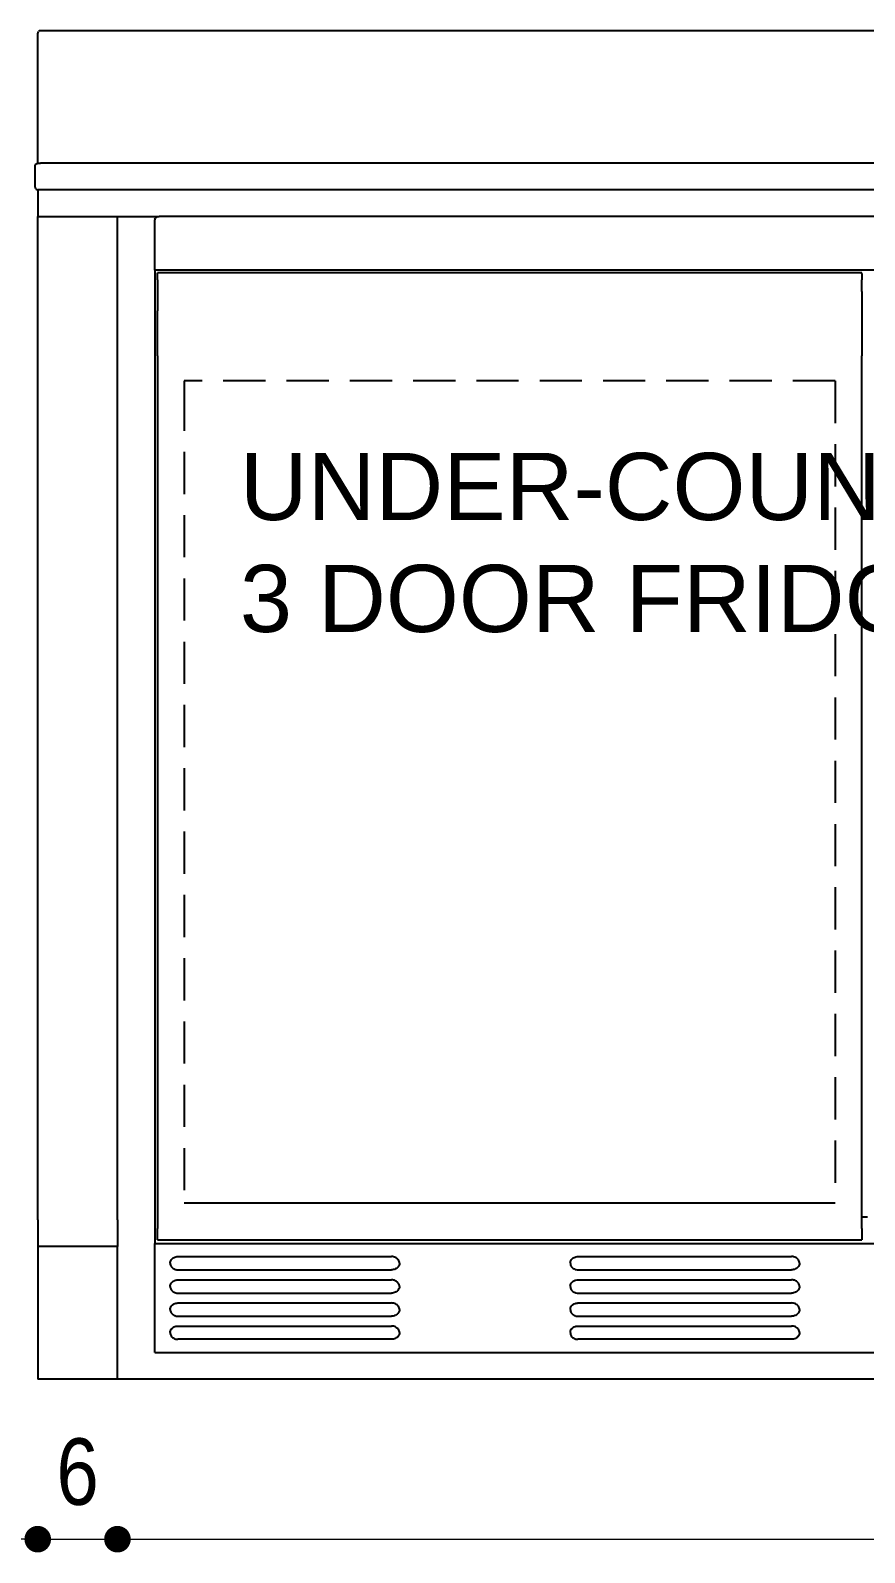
# Model space of a CAD drawing. Header units: millimetres. Extents: x 106699 to 122058, y 158555 to 162844.
# Drawn here: x 111239.9 to 111334.1, y 159660.1 to 159831.9 of the extents above; entities that cross this region are included whole.
import ezdxf

# ---------------------------------------------------------------- set-up
doc = ezdxf.new("R2010")
doc.units = ezdxf.units.MM
doc.linetypes.add('11-021_3000-BLOK_K_ZEMIN_KAT_STR$0$HIDDEN2', pattern=[4.7625, 3.175, -1.5875])
doc.layers.add('no3_yazı tefriş', color=152, linetype='Continuous', lineweight=0)
doc.layers.add('S2000-002 Çizgi', color=7, linetype='Continuous')
doc.styles.add('BE', font='ARIALN.TTF')
doc.styles.get("Standard").update_dxf_attribs({"font": 'arial.ttf'})
doc.dimstyles.new('Copy of BE-50', dxfattribs={"dimscale": 100, "dimtxt": 0.05, "dimasz": 0.02, "dimexe": 0.025, "dimexo": 0, "dimgap": 0.025, "dimtad": 1, "dimdec": 1, "dimrnd": 0.5, "dimdsep": 46, "dimtxsty": 'BE', "dimblk": 'DOT', "dimcen": 0.5, "dimdle": 0.025, "dimse1": 1, "dimse2": 1, "dimclrd": 256, "dimclre": 256, "dimclrt": 256, "dimadec": 0, "dimazin": 2, "dimtm": 1e-09, "dimtfac": 1, "dimtdec": 1, "dimtix": 1, "dimtmove": 2, "dimatfit": 0, "dimldrblk": 'DOT', "dimfxl": 0.5, "dimfxlon": 1, "dimtolj": 1, "dimlwd": 9, "dimlwe": 0, "dimarcsym": 0})

# ---------------------------------------------------------------- blocks, each defined once
blk = doc.blocks.new('_Dot')
at = {"color": 0, "linetype": 'ByBlock', "lineweight": -2}
blk.add_line((-0.5, 0), (-1, 0), dxfattribs=at)
at = {"color": 0, "linetype": 'ByBlock', "const_width": 0.5}
blk.add_lwpolyline([(-0.25, 0, 1), (0.25, 0, 1)], format="xyb", close=True, dxfattribs=at)
blk = doc.blocks.new('*D202')
at = {"layer": 'Defpoints', "color": 0, "transparency": 16777216}
for p in [(117394.69, 159679.63), (117400.69, 159679.63), (117400.69, 159667.6)]:
    blk.add_point(p, dxfattribs=at)
at = {"layer": 'S2000-002 Çizgi', "color": 134, "lineweight": 9, "true_color": 0x00a5a5, "transparency": 16777216}
for p, q in [((117392.69, 159667.6), (117390.69, 159667.6)), ((117394.69, 159667.6), (117400.69, 159667.6)), ((117402.69, 159667.6), (117404.69, 159667.6))]:
    blk.add_line(p, q, dxfattribs=at)
at = {"layer": 'S2000-002 Çizgi', "color": 134, "lineweight": 9, "true_color": 0x00a5a5, "transparency": 16777216, "xscale": 2, "yscale": 2, "zscale": 2}
blk.add_blockref('_Dot', (117394.69, 159667.6), dxfattribs=at)
at = {"layer": 'S2000-002 Çizgi', "color": 134, "lineweight": 9, "true_color": 0x00a5a5, "transparency": 16777216, "xscale": 2, "yscale": 2, "zscale": 2, "rotation": 180}
blk.add_blockref('_Dot', (117400.69, 159667.6), dxfattribs=at)
at = {"layer": 'S2000-002 Çizgi', "color": 134, "true_color": 0x00a5a5, "transparency": 16777216, "insert": (117397.69, 159672.65), "char_height": 5, "attachment_point": 5, "style": 'BE'}
blk.add_mtext('\\A1;6', dxfattribs=at)
blk = doc.blocks.new('*D203')
at = {"layer": 'Defpoints', "color": 0, "transparency": 16777216}
for p in [(117400.69, 159679.63), (117593.49, 159679.63), (117593.49, 159667.6)]:
    blk.add_point(p, dxfattribs=at)
at = {"layer": 'S2000-002 Çizgi', "color": 134, "lineweight": 9, "true_color": 0x00a5a5, "transparency": 16777216}
blk.add_line((117402.69, 159667.6), (117591.49, 159667.6), dxfattribs=at)
at = {"layer": 'S2000-002 Çizgi', "color": 134, "lineweight": 9, "true_color": 0x00a5a5, "transparency": 16777216, "xscale": 2, "yscale": 2, "zscale": 2, "rotation": 180}
blk.add_blockref('_Dot', (117400.69, 159667.6), dxfattribs=at)
at = {"layer": 'S2000-002 Çizgi', "color": 134, "lineweight": 9, "true_color": 0x00a5a5, "transparency": 16777216, "xscale": 2, "yscale": 2, "zscale": 2}
blk.add_blockref('_Dot', (117593.49, 159667.6), dxfattribs=at)
at = {"layer": 'S2000-002 Çizgi', "color": 134, "true_color": 0x00a5a5, "transparency": 16777216, "insert": (117497.09, 159672.65), "char_height": 5, "attachment_point": 5, "style": 'BE'}
blk.add_mtext('\\A1;193', dxfattribs=at)
blk = doc.blocks.new('dd')
at = {"layer": 'S2000-002 Çizgi'}
for p, q in [((117394.7, 159780.97), (117394.69, 159780.93)), ((117394.71, 159781.01), (117394.7, 159780.97)), ((117394.71, 159781.01), (117394.74, 159781.05)), ((117394.77, 159781.08), (117394.74, 159781.05)), ((117394.81, 159781.11), (117394.77, 159781.08)), ((117394.81, 159781.11), (117394.85, 159781.12)), ((117394.85, 159781.12), (117394.89, 159781.13)), ((117394.89, 159781.13), (117597.69, 159781.13)), ((117394.69, 159771.13), (117394.69, 159780.93)), ((117394.49, 159770.93), (117394.5, 159770.97)), ((117394.49, 159769.33), (117394.49, 159770.93)), ((117394.5, 159770.97), (117394.51, 159771.01)), ((117394.51, 159771.01), (117394.54, 159771.05)), ((117394.54, 159771.05), (117394.57, 159771.08)), ((117394.57, 159771.08), (117394.61, 159771.11)), ((117394.61, 159771.11), (117394.65, 159771.12)), ((117394.65, 159771.12), (117394.69, 159771.13)), ((117394.69, 159771.13), (117394.7, 159771.13)), ((117394.7, 159771.13), (117394.85, 159771.13)), ((117394.85, 159771.13), (117394.89, 159771.13)), ((117597.49, 159771.13), (117394.89, 159771.13)), ((117394.49, 159769.33), (117394.5, 159769.28)), ((117394.5, 159769.28), (117394.51, 159769.24)), ((117394.51, 159769.24), (117394.54, 159769.2)), ((117394.57, 159769.17), (117394.54, 159769.2)), ((117394.57, 159769.17), (117394.61, 159769.15)), ((117394.61, 159769.15), (117394.65, 159769.13)), ((117394.65, 159769.13), (117394.69, 159769.13)), ((117599.49, 159769.13), (117394.69, 159769.13)), ((117394.69, 159769.13), (117394.69, 159767.13)), ((117394.69, 159691.63), (117394.7, 159767.13)), ((117394.69, 159767.13), (117394.7, 159767.13)), ((117394.7, 159767.13), (117400.7, 159767.13)), ((117400.69, 159691.63), (117400.7, 159767.13)), ((117400.7, 159767.13), (117403.82, 159767.13)), ((117403.5, 159766.92), (117403.49, 159766.87)), ((117403.49, 159763.08), (117403.49, 159766.87)), ((117403.5, 159766.92), (117403.52, 159766.98)), ((117403.56, 159767.03), (117403.52, 159766.98)), ((117403.56, 159767.03), (117403.62, 159767.07)), ((117403.68, 159767.1), (117403.62, 159767.07)), ((117403.68, 159767.1), (117403.75, 159767.12)), ((117403.75, 159767.12), (117403.82, 159767.13)), ((117591.16, 159767.13), (117403.82, 159767.13)), ((117403.49, 159763.08), (117403.49, 159689.86)), ((117563.74, 159763.08), (117403.49, 159763.08)), ((117456.69, 159762.89), (117403.71, 159762.89)), ((117403.71, 159762.81), (117403.71, 159762.89)), ((117403.71, 159762.7), (117403.71, 159762.81)), ((117403.71, 159762.57), (117403.71, 159762.7)), ((117456.69, 159762.81), (117456.69, 159762.89)), ((117456.69, 159762.81), (117456.69, 159762.7)), ((117456.69, 159762.7), (117456.69, 159762.57)), ((117403.71, 159762.4), (117403.71, 159762.57)), ((117403.71, 159762.35), (117403.71, 159762.4)), ((117403.71, 159762.35), (117403.71, 159762.03)), ((117403.71, 159762.03), (117403.71, 159761.97)), ((117403.71, 159761.97), (117403.71, 159761.81)), ((117403.71, 159761.81), (117403.71, 159761.68)), ((117403.71, 159761.68), (117403.71, 159761.57)), ((117403.71, 159761.57), (117403.71, 159761.51)), ((117403.71, 159761.51), (117403.71, 159761.49)), ((117456.69, 159762.57), (117456.69, 159762.4)), ((117456.69, 159762.4), (117456.69, 159762.35)), ((117456.69, 159762.03), (117456.69, 159762.35)), ((117456.69, 159761.97), (117456.69, 159762.03)), ((117456.69, 159761.81), (117456.69, 159761.97)), ((117456.69, 159761.68), (117456.69, 159761.81)), ((117456.69, 159761.57), (117456.69, 159761.68)), ((117456.69, 159761.51), (117456.69, 159761.57)), ((117456.69, 159761.49), (117456.69, 159761.51)), ((117403.71, 159761.49), (117403.71, 159760.97)), ((117403.71, 159760.97), (117403.71, 159760.03)), ((117456.69, 159761.49), (117456.69, 159761.18)), ((117456.69, 159761.18), (117456.69, 159760.97)), ((117456.69, 159760.97), (117456.69, 159760.03)), ((117403.71, 159759.63), (117403.71, 159760.03)), ((117403.71, 159759.16), (117403.71, 159759.63)), ((117456.69, 159760.03), (117456.69, 159759.63)), ((117456.69, 159759.63), (117456.69, 159759.16)), ((117403.71, 159758.65), (117403.71, 159759.16)), ((117403.71, 159758.12), (117403.71, 159758.65)), ((117403.71, 159757.59), (117403.71, 159758.12)), ((117456.69, 159759.16), (117456.69, 159758.65)), ((117456.69, 159758.65), (117456.69, 159758.12)), ((117456.69, 159758.12), (117456.69, 159757.59)), ((117403.71, 159757.09), (117403.71, 159757.59)), ((117403.71, 159756.65), (117403.71, 159757.09)), ((117456.69, 159757.59), (117456.69, 159757.09)), ((117456.69, 159757.09), (117456.69, 159756.65)), ((117403.71, 159756.65), (117403.71, 159690.98)), ((117456.69, 159754.18), (117456.69, 159756.65)), ((117405.71, 159754.75), (117405.71, 159754.18)), ((117405.71, 159754.18), (117405.71, 159754.18)), ((117456.69, 159691.85), (117456.69, 159754.18)), ((117454.69, 159692.88), (117405.71, 159692.88)), ((117394.69, 159691.63), (117394.69, 159689.63)), ((117400.69, 159691.63), (117400.69, 159689.63)), ((117456.69, 159691.85), (117457.13, 159691.85)), ((117456.69, 159690.98), (117456.69, 159691.85)), ((117403.71, 159690.79), (117403.71, 159690.98)), ((117403.71, 159690.61), (117403.71, 159690.79)), ((117403.71, 159690.45), (117403.71, 159690.61)), ((117456.69, 159690.98), (117456.69, 159690.79)), ((117456.69, 159690.79), (117456.69, 159690.61)), ((117456.69, 159690.61), (117456.69, 159690.45)), ((117400.69, 159689.63), (117394.69, 159689.63)), ((117394.69, 159689.63), (117394.69, 159679.63)), ((117400.69, 159679.63), (117400.69, 159689.63)), ((117403.49, 159681.64), (117403.49, 159689.86)), ((117403.49, 159689.86), (117408.65, 159689.86)), ((117403.71, 159690.31), (117403.71, 159690.45)), ((117403.71, 159690.21), (117403.71, 159690.31)), ((117403.71, 159690.14), (117403.71, 159690.21)), ((117403.71, 159690.12), (117403.71, 159690.14)), ((117403.71, 159690.12), (117456.69, 159690.12)), ((117408.65, 159689.86), (117408.77, 159689.86)), ((117408.77, 159689.86), (117409.09, 159689.86)), ((117409.09, 159689.86), (117409.62, 159689.86)), ((117409.62, 159689.86), (117410.3, 159689.86)), ((117410.3, 159689.86), (117411.09, 159689.86)), ((117411.09, 159689.86), (117411.94, 159689.86)), ((117411.94, 159689.86), (117412.79, 159689.86)), ((117412.79, 159689.86), (117413.58, 159689.86)), ((117413.58, 159689.86), (117414.26, 159689.86)), ((117414.26, 159689.86), (117414.78, 159689.86)), ((117414.78, 159689.86), (117415.11, 159689.86)), ((117415.11, 159689.86), (117415.22, 159689.86)), ((117415.22, 159689.86), (117582.63, 159689.86)), ((117456.69, 159690.45), (117456.69, 159690.31)), ((117456.69, 159690.31), (117456.69, 159690.21)), ((117456.69, 159690.21), (117456.69, 159690.14)), ((117456.69, 159690.14), (117456.69, 159690.12)), ((117404.65, 159688.36), (117404.66, 159688.43)), ((117404.65, 159688.36), (117404.66, 159688.3)), ((117404.66, 159688.43), (117404.67, 159688.49)), ((117404.66, 159688.3), (117404.67, 159688.23)), ((117404.67, 159688.49), (117404.7, 159688.55)), ((117404.67, 159688.23), (117404.7, 159688.17)), ((117404.7, 159688.55), (117404.73, 159688.61)), ((117404.73, 159688.61), (117404.77, 159688.67)), ((117404.77, 159688.67), (117404.82, 159688.71)), ((117404.82, 159688.71), (117404.88, 159688.76)), ((117404.88, 159688.76), (117404.95, 159688.79)), ((117404.95, 159688.79), (117405.01, 159688.82)), ((117405.01, 159688.82), (117405.09, 159688.84)), ((117405.09, 159688.84), (117405.16, 159688.86)), ((117405.16, 159688.86), (117405.24, 159688.86)), ((117405.24, 159688.86), (117408.65, 159688.86)), ((117408.65, 159688.86), (117421.32, 159688.86)), ((117421.39, 159688.86), (117421.32, 159688.86)), ((117421.47, 159688.84), (117421.39, 159688.86)), ((117421.54, 159688.82), (117421.47, 159688.84)), ((117421.61, 159688.79), (117421.54, 159688.82)), ((117421.67, 159688.76), (117421.61, 159688.79)), ((117421.73, 159688.71), (117421.67, 159688.76)), ((117421.78, 159688.67), (117421.73, 159688.71)), ((117421.82, 159688.61), (117421.78, 159688.67)), ((117421.86, 159688.55), (117421.82, 159688.61)), ((117421.88, 159688.49), (117421.86, 159688.55)), ((117421.88, 159688.23), (117421.86, 159688.17)), ((117421.9, 159688.43), (117421.88, 159688.49)), ((117421.9, 159688.3), (117421.88, 159688.23)), ((117421.9, 159688.36), (117421.9, 159688.43)), ((117421.9, 159688.36), (117421.9, 159688.3)), ((117434.76, 159688.36), (117434.77, 159688.43)), ((117434.76, 159688.36), (117434.77, 159688.3)), ((117434.77, 159688.43), (117434.78, 159688.49)), ((117434.77, 159688.3), (117434.78, 159688.23)), ((117434.78, 159688.49), (117434.8, 159688.55)), ((117434.78, 159688.23), (117434.8, 159688.17)), ((117434.8, 159688.55), (117434.84, 159688.61)), ((117434.84, 159688.61), (117434.88, 159688.67)), ((117434.88, 159688.67), (117434.93, 159688.71)), ((117434.93, 159688.71), (117434.99, 159688.76)), ((117434.99, 159688.76), (117435.05, 159688.79)), ((117435.05, 159688.79), (117435.12, 159688.82)), ((117435.12, 159688.82), (117435.19, 159688.84)), ((117435.19, 159688.84), (117435.27, 159688.86)), ((117435.27, 159688.86), (117435.34, 159688.86)), ((117435.34, 159688.86), (117451.42, 159688.86)), ((117451.5, 159688.86), (117451.42, 159688.86)), ((117451.57, 159688.84), (117451.5, 159688.86)), ((117451.65, 159688.82), (117451.57, 159688.84)), ((117451.72, 159688.79), (117451.65, 159688.82)), ((117451.78, 159688.76), (117451.72, 159688.79)), ((117451.84, 159688.71), (117451.78, 159688.76)), ((117451.89, 159688.67), (117451.84, 159688.71)), ((117451.93, 159688.61), (117451.89, 159688.67)), ((117451.96, 159688.55), (117451.93, 159688.61)), ((117451.99, 159688.49), (117451.96, 159688.55)), ((117451.99, 159688.23), (117451.96, 159688.17)), ((117452, 159688.43), (117451.99, 159688.49)), ((117452, 159688.3), (117451.99, 159688.23)), ((117452.01, 159688.36), (117452, 159688.43)), ((117452.01, 159688.36), (117452, 159688.3)), ((117404.7, 159688.17), (117404.73, 159688.11)), ((117404.73, 159688.11), (117404.77, 159688.06)), ((117404.77, 159688.06), (117404.82, 159688.01)), ((117404.82, 159688.01), (117404.88, 159687.96)), ((117404.88, 159687.96), (117404.95, 159687.93)), ((117404.88, 159687.02), (117404.95, 159687.05)), ((117404.95, 159687.93), (117405.01, 159687.9)), ((117404.95, 159687.05), (117405.01, 159687.08)), ((117405.01, 159687.9), (117405.09, 159687.88)), ((117405.01, 159687.08), (117405.09, 159687.1)), ((117405.09, 159687.88), (117405.16, 159687.87)), ((117405.09, 159687.1), (117405.16, 159687.12)), ((117405.16, 159687.87), (117405.24, 159687.86)), ((117405.16, 159687.12), (117405.24, 159687.12)), ((117405.24, 159687.86), (117408.65, 159687.86)), ((117405.24, 159687.12), (117408.65, 159687.12)), ((117408.65, 159687.86), (117421.32, 159687.86)), ((117408.65, 159687.12), (117421.32, 159687.12)), ((117421.39, 159687.87), (117421.32, 159687.86)), ((117421.39, 159687.12), (117421.32, 159687.12)), ((117421.47, 159687.88), (117421.39, 159687.87)), ((117421.47, 159687.1), (117421.39, 159687.12)), ((117421.54, 159687.9), (117421.47, 159687.88)), ((117421.54, 159687.08), (117421.47, 159687.1)), ((117421.61, 159687.93), (117421.54, 159687.9)), ((117421.61, 159687.05), (117421.54, 159687.08)), ((117421.67, 159687.96), (117421.61, 159687.93)), ((117421.67, 159687.02), (117421.61, 159687.05)), ((117421.73, 159688.01), (117421.67, 159687.96)), ((117421.78, 159688.06), (117421.73, 159688.01)), ((117421.82, 159688.11), (117421.78, 159688.06)), ((117421.86, 159688.17), (117421.82, 159688.11)), ((117434.8, 159688.17), (117434.84, 159688.11)), ((117434.84, 159688.11), (117434.88, 159688.06)), ((117434.88, 159688.06), (117434.93, 159688.01)), ((117434.93, 159688.01), (117434.99, 159687.96)), ((117434.99, 159687.96), (117435.05, 159687.93)), ((117434.99, 159687.02), (117435.05, 159687.05)), ((117435.05, 159687.93), (117435.12, 159687.9)), ((117435.05, 159687.05), (117435.12, 159687.08)), ((117435.12, 159687.9), (117435.19, 159687.88)), ((117435.12, 159687.08), (117435.19, 159687.1)), ((117435.19, 159687.88), (117435.27, 159687.87)), ((117435.19, 159687.1), (117435.27, 159687.12)), ((117435.27, 159687.87), (117435.34, 159687.86)), ((117435.27, 159687.12), (117435.34, 159687.12)), ((117435.34, 159687.86), (117451.42, 159687.86)), ((117435.34, 159687.12), (117451.42, 159687.12)), ((117451.5, 159687.87), (117451.42, 159687.86)), ((117451.5, 159687.12), (117451.42, 159687.12)), ((117451.57, 159687.88), (117451.5, 159687.87)), ((117451.57, 159687.1), (117451.5, 159687.12)), ((117451.65, 159687.9), (117451.57, 159687.88)), ((117451.65, 159687.08), (117451.57, 159687.1)), ((117451.72, 159687.93), (117451.65, 159687.9)), ((117451.72, 159687.05), (117451.65, 159687.08)), ((117451.78, 159687.96), (117451.72, 159687.93)), ((117451.78, 159687.02), (117451.72, 159687.05)), ((117451.84, 159688.01), (117451.78, 159687.96)), ((117451.89, 159688.06), (117451.84, 159688.01)), ((117451.93, 159688.11), (117451.89, 159688.06)), ((117451.96, 159688.17), (117451.93, 159688.11)), ((117404.65, 159686.62), (117404.66, 159686.68)), ((117404.65, 159686.62), (117404.66, 159686.55)), ((117404.66, 159686.68), (117404.67, 159686.75)), ((117404.66, 159686.55), (117404.67, 159686.49)), ((117404.67, 159686.75), (117404.7, 159686.81)), ((117404.67, 159686.49), (117404.7, 159686.43)), ((117404.7, 159686.81), (117404.73, 159686.87)), ((117404.7, 159686.43), (117404.73, 159686.37)), ((117404.73, 159686.87), (117404.77, 159686.92)), ((117404.73, 159686.37), (117404.77, 159686.32)), ((117404.77, 159686.92), (117404.82, 159686.97)), ((117404.77, 159686.32), (117404.82, 159686.27)), ((117404.82, 159686.97), (117404.88, 159687.02)), ((117404.82, 159686.27), (117404.88, 159686.22)), ((117404.88, 159686.22), (117404.95, 159686.19)), ((117404.95, 159686.19), (117405.01, 159686.16)), ((117405.01, 159686.16), (117405.09, 159686.14)), ((117405.09, 159686.14), (117405.16, 159686.12)), ((117405.16, 159686.12), (117405.24, 159686.12)), ((117405.24, 159686.12), (117408.65, 159686.12)), ((117408.65, 159686.12), (117421.32, 159686.12)), ((117421.39, 159686.12), (117421.32, 159686.12)), ((117421.47, 159686.14), (117421.39, 159686.12)), ((117421.54, 159686.16), (117421.47, 159686.14)), ((117421.61, 159686.19), (117421.54, 159686.16)), ((117421.67, 159686.22), (117421.61, 159686.19)), ((117421.73, 159686.97), (117421.67, 159687.02)), ((117421.73, 159686.27), (117421.67, 159686.22)), ((117421.78, 159686.92), (117421.73, 159686.97)), ((117421.78, 159686.32), (117421.73, 159686.27)), ((117421.82, 159686.87), (117421.78, 159686.92)), ((117421.82, 159686.37), (117421.78, 159686.32)), ((117421.86, 159686.81), (117421.82, 159686.87)), ((117421.86, 159686.43), (117421.82, 159686.37)), ((117421.88, 159686.75), (117421.86, 159686.81)), ((117421.88, 159686.49), (117421.86, 159686.43)), ((117421.9, 159686.68), (117421.88, 159686.75)), ((117421.9, 159686.55), (117421.88, 159686.49)), ((117421.9, 159686.62), (117421.9, 159686.68)), ((117421.9, 159686.62), (117421.9, 159686.55)), ((117434.76, 159686.62), (117434.77, 159686.68)), ((117434.76, 159686.62), (117434.77, 159686.55)), ((117434.77, 159686.68), (117434.78, 159686.75)), ((117434.77, 159686.55), (117434.78, 159686.49)), ((117434.78, 159686.75), (117434.8, 159686.81)), ((117434.78, 159686.49), (117434.8, 159686.43)), ((117434.8, 159686.81), (117434.84, 159686.87)), ((117434.8, 159686.43), (117434.84, 159686.37)), ((117434.84, 159686.87), (117434.88, 159686.92)), ((117434.84, 159686.37), (117434.88, 159686.32)), ((117434.88, 159686.92), (117434.93, 159686.97)), ((117434.88, 159686.32), (117434.93, 159686.27)), ((117434.93, 159686.97), (117434.99, 159687.02)), ((117434.93, 159686.27), (117434.99, 159686.22)), ((117434.99, 159686.22), (117435.05, 159686.19)), ((117435.05, 159686.19), (117435.12, 159686.16)), ((117435.12, 159686.16), (117435.19, 159686.14)), ((117435.19, 159686.14), (117435.27, 159686.12)), ((117435.27, 159686.12), (117435.34, 159686.12)), ((117435.34, 159686.12), (117451.42, 159686.12)), ((117451.5, 159686.12), (117451.42, 159686.12)), ((117451.57, 159686.14), (117451.5, 159686.12)), ((117451.65, 159686.16), (117451.57, 159686.14)), ((117451.72, 159686.19), (117451.65, 159686.16)), ((117451.78, 159686.22), (117451.72, 159686.19)), ((117451.84, 159686.97), (117451.78, 159687.02)), ((117451.84, 159686.27), (117451.78, 159686.22)), ((117451.89, 159686.92), (117451.84, 159686.97)), ((117451.89, 159686.32), (117451.84, 159686.27)), ((117451.93, 159686.87), (117451.89, 159686.92)), ((117451.93, 159686.37), (117451.89, 159686.32)), ((117451.96, 159686.81), (117451.93, 159686.87)), ((117451.96, 159686.43), (117451.93, 159686.37)), ((117451.99, 159686.75), (117451.96, 159686.81)), ((117451.99, 159686.49), (117451.96, 159686.43)), ((117452, 159686.68), (117451.99, 159686.75)), ((117452, 159686.55), (117451.99, 159686.49)), ((117452.01, 159686.62), (117452, 159686.68)), ((117452.01, 159686.62), (117452, 159686.55)), ((117404.65, 159684.88), (117404.66, 159684.94)), ((117404.65, 159684.88), (117404.66, 159684.81)), ((117404.66, 159684.94), (117404.67, 159685.01)), ((117404.66, 159684.81), (117404.67, 159684.75)), ((117404.67, 159685.01), (117404.7, 159685.07)), ((117404.7, 159685.07), (117404.73, 159685.13)), ((117404.73, 159685.13), (117404.77, 159685.18)), ((117404.77, 159685.18), (117404.82, 159685.23)), ((117404.82, 159685.23), (117404.88, 159685.27)), ((117404.88, 159685.27), (117404.95, 159685.31)), ((117404.95, 159685.31), (117405.01, 159685.34)), ((117405.01, 159685.34), (117405.09, 159685.36)), ((117405.09, 159685.36), (117405.16, 159685.37)), ((117405.16, 159685.37), (117405.24, 159685.38)), ((117405.24, 159685.38), (117408.65, 159685.38)), ((117408.65, 159685.38), (117421.32, 159685.38)), ((117421.39, 159685.37), (117421.32, 159685.38)), ((117421.47, 159685.36), (117421.39, 159685.37)), ((117421.54, 159685.34), (117421.47, 159685.36)), ((117421.61, 159685.31), (117421.54, 159685.34)), ((117421.67, 159685.27), (117421.61, 159685.31)), ((117421.73, 159685.23), (117421.67, 159685.27)), ((117421.78, 159685.18), (117421.73, 159685.23)), ((117421.82, 159685.13), (117421.78, 159685.18)), ((117421.86, 159685.07), (117421.82, 159685.13)), ((117421.88, 159685.01), (117421.86, 159685.07)), ((117421.9, 159684.94), (117421.88, 159685.01)), ((117421.9, 159684.81), (117421.88, 159684.75)), ((117421.9, 159684.88), (117421.9, 159684.94)), ((117421.9, 159684.88), (117421.9, 159684.81)), ((117434.76, 159684.88), (117434.77, 159684.94)), ((117434.76, 159684.88), (117434.77, 159684.81)), ((117434.77, 159684.94), (117434.78, 159685.01)), ((117434.77, 159684.81), (117434.78, 159684.75)), ((117434.78, 159685.01), (117434.8, 159685.07)), ((117434.8, 159685.07), (117434.84, 159685.13)), ((117434.84, 159685.13), (117434.88, 159685.18)), ((117434.88, 159685.18), (117434.93, 159685.23)), ((117434.93, 159685.23), (117434.99, 159685.27)), ((117434.99, 159685.27), (117435.05, 159685.31)), ((117435.05, 159685.31), (117435.12, 159685.34)), ((117435.12, 159685.34), (117435.19, 159685.36)), ((117435.19, 159685.36), (117435.27, 159685.37)), ((117435.27, 159685.37), (117435.34, 159685.38)), ((117435.34, 159685.38), (117451.42, 159685.38)), ((117451.5, 159685.37), (117451.42, 159685.38)), ((117451.57, 159685.36), (117451.5, 159685.37)), ((117451.65, 159685.34), (117451.57, 159685.36)), ((117451.72, 159685.31), (117451.65, 159685.34)), ((117451.78, 159685.27), (117451.72, 159685.31)), ((117451.84, 159685.23), (117451.78, 159685.27)), ((117451.89, 159685.18), (117451.84, 159685.23)), ((117451.93, 159685.13), (117451.89, 159685.18)), ((117451.96, 159685.07), (117451.93, 159685.13)), ((117451.99, 159685.01), (117451.96, 159685.07)), ((117452, 159684.94), (117451.99, 159685.01)), ((117452, 159684.81), (117451.99, 159684.75)), ((117452.01, 159684.88), (117452, 159684.94)), ((117452.01, 159684.88), (117452, 159684.81)), ((117404.67, 159684.75), (117404.7, 159684.69)), ((117404.7, 159684.69), (117404.73, 159684.63)), ((117404.73, 159684.63), (117404.77, 159684.57)), ((117404.77, 159684.57), (117404.82, 159684.52)), ((117404.82, 159684.52), (117404.88, 159684.48)), ((117404.88, 159684.48), (117404.95, 159684.44)), ((117404.95, 159684.44), (117405.01, 159684.42)), ((117405.01, 159684.42), (117405.09, 159684.39)), ((117405.01, 159683.6), (117405.09, 159683.62)), ((117405.09, 159684.39), (117405.16, 159684.38)), ((117405.09, 159683.62), (117405.16, 159683.63)), ((117405.16, 159684.38), (117405.24, 159684.38)), ((117405.16, 159683.63), (117405.24, 159683.64)), ((117405.24, 159684.38), (117408.65, 159684.38)), ((117405.24, 159683.64), (117408.65, 159683.64)), ((117408.65, 159684.38), (117421.32, 159684.38)), ((117408.65, 159683.64), (117421.32, 159683.64)), ((117421.39, 159684.38), (117421.32, 159684.38)), ((117421.39, 159683.63), (117421.32, 159683.64)), ((117421.47, 159684.39), (117421.39, 159684.38)), ((117421.47, 159683.62), (117421.39, 159683.63)), ((117421.54, 159684.42), (117421.47, 159684.39)), ((117421.54, 159683.6), (117421.47, 159683.62)), ((117421.61, 159684.44), (117421.54, 159684.42)), ((117421.67, 159684.48), (117421.61, 159684.44)), ((117421.73, 159684.52), (117421.67, 159684.48)), ((117421.78, 159684.57), (117421.73, 159684.52)), ((117421.82, 159684.63), (117421.78, 159684.57)), ((117421.86, 159684.69), (117421.82, 159684.63)), ((117421.88, 159684.75), (117421.86, 159684.69)), ((117434.78, 159684.75), (117434.8, 159684.69)), ((117434.8, 159684.69), (117434.84, 159684.63)), ((117434.84, 159684.63), (117434.88, 159684.57)), ((117434.88, 159684.57), (117434.93, 159684.52)), ((117434.93, 159684.52), (117434.99, 159684.48)), ((117434.99, 159684.48), (117435.05, 159684.44)), ((117435.05, 159684.44), (117435.12, 159684.42)), ((117435.12, 159684.42), (117435.19, 159684.39)), ((117435.12, 159683.6), (117435.19, 159683.62)), ((117435.19, 159684.39), (117435.27, 159684.38)), ((117435.19, 159683.62), (117435.27, 159683.63)), ((117435.27, 159684.38), (117435.34, 159684.38)), ((117435.27, 159683.63), (117435.34, 159683.64)), ((117435.34, 159684.38), (117451.42, 159684.38)), ((117435.34, 159683.64), (117451.42, 159683.64)), ((117451.5, 159684.38), (117451.42, 159684.38)), ((117451.5, 159683.63), (117451.42, 159683.64)), ((117451.57, 159684.39), (117451.5, 159684.38)), ((117451.57, 159683.62), (117451.5, 159683.63)), ((117451.65, 159684.42), (117451.57, 159684.39)), ((117451.65, 159683.6), (117451.57, 159683.62)), ((117451.72, 159684.44), (117451.65, 159684.42)), ((117451.78, 159684.48), (117451.72, 159684.44)), ((117451.84, 159684.52), (117451.78, 159684.48)), ((117451.89, 159684.57), (117451.84, 159684.52)), ((117451.93, 159684.63), (117451.89, 159684.57)), ((117451.96, 159684.69), (117451.93, 159684.63)), ((117451.99, 159684.75), (117451.96, 159684.69)), ((117404.65, 159683.14), (117404.66, 159683.2)), ((117404.65, 159683.14), (117404.66, 159683.07)), ((117404.66, 159683.2), (117404.67, 159683.27)), ((117404.66, 159683.07), (117404.67, 159683.01)), ((117404.67, 159683.27), (117404.7, 159683.33)), ((117404.67, 159683.01), (117404.7, 159682.94)), ((117404.7, 159683.33), (117404.73, 159683.39)), ((117404.7, 159682.94), (117404.73, 159682.89)), ((117404.73, 159683.39), (117404.77, 159683.44)), ((117404.73, 159682.89), (117404.77, 159682.83)), ((117404.77, 159683.44), (117404.82, 159683.49)), ((117404.77, 159682.83), (117404.82, 159682.78)), ((117404.82, 159683.49), (117404.88, 159683.53)), ((117404.82, 159682.78), (117404.88, 159682.74)), ((117404.88, 159683.53), (117404.95, 159683.57)), ((117404.88, 159682.74), (117404.95, 159682.7)), ((117404.95, 159683.57), (117405.01, 159683.6)), ((117404.95, 159682.7), (117405.01, 159682.67)), ((117405.01, 159682.67), (117405.09, 159682.65)), ((117405.09, 159682.65), (117405.16, 159682.64)), ((117405.16, 159682.64), (117405.24, 159682.64)), ((117408.65, 159682.64), (117405.24, 159682.64)), ((117421.32, 159682.64), (117408.65, 159682.64)), ((117421.39, 159682.64), (117421.32, 159682.64)), ((117421.47, 159682.65), (117421.39, 159682.64)), ((117421.54, 159682.67), (117421.47, 159682.65)), ((117421.61, 159683.57), (117421.54, 159683.6)), ((117421.61, 159682.7), (117421.54, 159682.67)), ((117421.67, 159683.53), (117421.61, 159683.57)), ((117421.67, 159682.74), (117421.61, 159682.7)), ((117421.73, 159683.49), (117421.67, 159683.53)), ((117421.73, 159682.78), (117421.67, 159682.74)), ((117421.78, 159683.44), (117421.73, 159683.49)), ((117421.78, 159682.83), (117421.73, 159682.78)), ((117421.82, 159683.39), (117421.78, 159683.44)), ((117421.82, 159682.89), (117421.78, 159682.83)), ((117421.86, 159683.33), (117421.82, 159683.39)), ((117421.86, 159682.94), (117421.82, 159682.89)), ((117421.88, 159683.27), (117421.86, 159683.33)), ((117421.88, 159683.01), (117421.86, 159682.94)), ((117421.9, 159683.2), (117421.88, 159683.27)), ((117421.9, 159683.07), (117421.88, 159683.01)), ((117421.9, 159683.14), (117421.9, 159683.2)), ((117421.9, 159683.14), (117421.9, 159683.07)), ((117434.76, 159683.14), (117434.77, 159683.2)), ((117434.76, 159683.14), (117434.77, 159683.07)), ((117434.77, 159683.2), (117434.78, 159683.27)), ((117434.77, 159683.07), (117434.78, 159683.01)), ((117434.78, 159683.27), (117434.8, 159683.33)), ((117434.78, 159683.01), (117434.8, 159682.94)), ((117434.8, 159683.33), (117434.84, 159683.39)), ((117434.8, 159682.94), (117434.84, 159682.89)), ((117434.84, 159683.39), (117434.88, 159683.44)), ((117434.84, 159682.89), (117434.88, 159682.83)), ((117434.88, 159683.44), (117434.93, 159683.49)), ((117434.88, 159682.83), (117434.93, 159682.78)), ((117434.93, 159683.49), (117434.99, 159683.53)), ((117434.93, 159682.78), (117434.99, 159682.74)), ((117434.99, 159683.53), (117435.05, 159683.57)), ((117434.99, 159682.74), (117435.05, 159682.7)), ((117435.05, 159683.57), (117435.12, 159683.6)), ((117435.05, 159682.7), (117435.12, 159682.67)), ((117435.12, 159682.67), (117435.19, 159682.65)), ((117435.19, 159682.65), (117435.27, 159682.64)), ((117435.27, 159682.64), (117435.34, 159682.64)), ((117451.42, 159682.64), (117435.34, 159682.64)), ((117451.5, 159682.64), (117451.42, 159682.64)), ((117451.57, 159682.65), (117451.5, 159682.64)), ((117451.65, 159682.67), (117451.57, 159682.65)), ((117451.72, 159683.57), (117451.65, 159683.6)), ((117451.72, 159682.7), (117451.65, 159682.67)), ((117451.78, 159683.53), (117451.72, 159683.57)), ((117451.78, 159682.74), (117451.72, 159682.7)), ((117451.84, 159683.49), (117451.78, 159683.53)), ((117451.84, 159682.78), (117451.78, 159682.74)), ((117451.89, 159683.44), (117451.84, 159683.49)), ((117451.89, 159682.83), (117451.84, 159682.78)), ((117451.93, 159683.39), (117451.89, 159683.44)), ((117451.93, 159682.89), (117451.89, 159682.83)), ((117451.96, 159683.33), (117451.93, 159683.39)), ((117451.96, 159682.94), (117451.93, 159682.89)), ((117451.99, 159683.27), (117451.96, 159683.33)), ((117451.99, 159683.01), (117451.96, 159682.94)), ((117452, 159683.2), (117451.99, 159683.27)), ((117452, 159683.07), (117451.99, 159683.01)), ((117452.01, 159683.14), (117452, 159683.2)), ((117452.01, 159683.14), (117452, 159683.07)), ((117403.49, 159681.64), (117408.65, 159681.64)), ((117408.65, 159681.64), (117582.63, 159681.64)), ((117599.49, 159679.63), (117394.69, 159679.63))]:
    blk.add_line(p, q, dxfattribs=at)
at = {"layer": 'S2000-002 Çizgi', "linetype": '11-021_3000-BLOK_K_ZEMIN_KAT_STR$0$HIDDEN2'}
for p, q in [((117454.69, 159754.75), (117405.71, 159754.75)), ((117454.69, 159754.75), (117454.69, 159692.88)), ((117405.71, 159754.18), (117405.71, 159692.88))]:
    blk.add_line(p, q, dxfattribs=at)
at = {"layer": 'no3_yazı tefriş', "insert": (117409.9, 159749.34, 0), "char_height": 5.0545, "width": 76.8983, "attachment_point": 1}
blk.add_mtext('UNDER-COUNTER\\P3 DOOR FRIDGE', dxfattribs=at)
at = {"layer": 'S2000-002 Çizgi'}
for base, p1, p2, picture, middle in [((117400.69, 159667.6), (117394.69, 159679.63), (117400.69, 159679.63), '*D202', (117397.69, 159672.65)), ((117593.49, 159667.6), (117400.69, 159679.63), (117593.49, 159679.63), '*D203', (117497.09, 159672.65))]:
    dim = blk.add_linear_dim(base=base, p1=p1, p2=p2, dimstyle='Copy of BE-50', dxfattribs=at)
    dim.commit()
    dim.dimension.update_dxf_attribs({"geometry": picture, "text_midpoint": middle})

msp = doc.modelspace()

# ---------------------------------------------------------------- block references
at = {"layer": 'S2000-002 Çizgi', "xscale": 1.5, "yscale": 1.5, "zscale": 1.5}
msp.add_blockref('dd', (-64851.29, -79839.81), dxfattribs=at)

doc.saveas('drawing.dxf')
